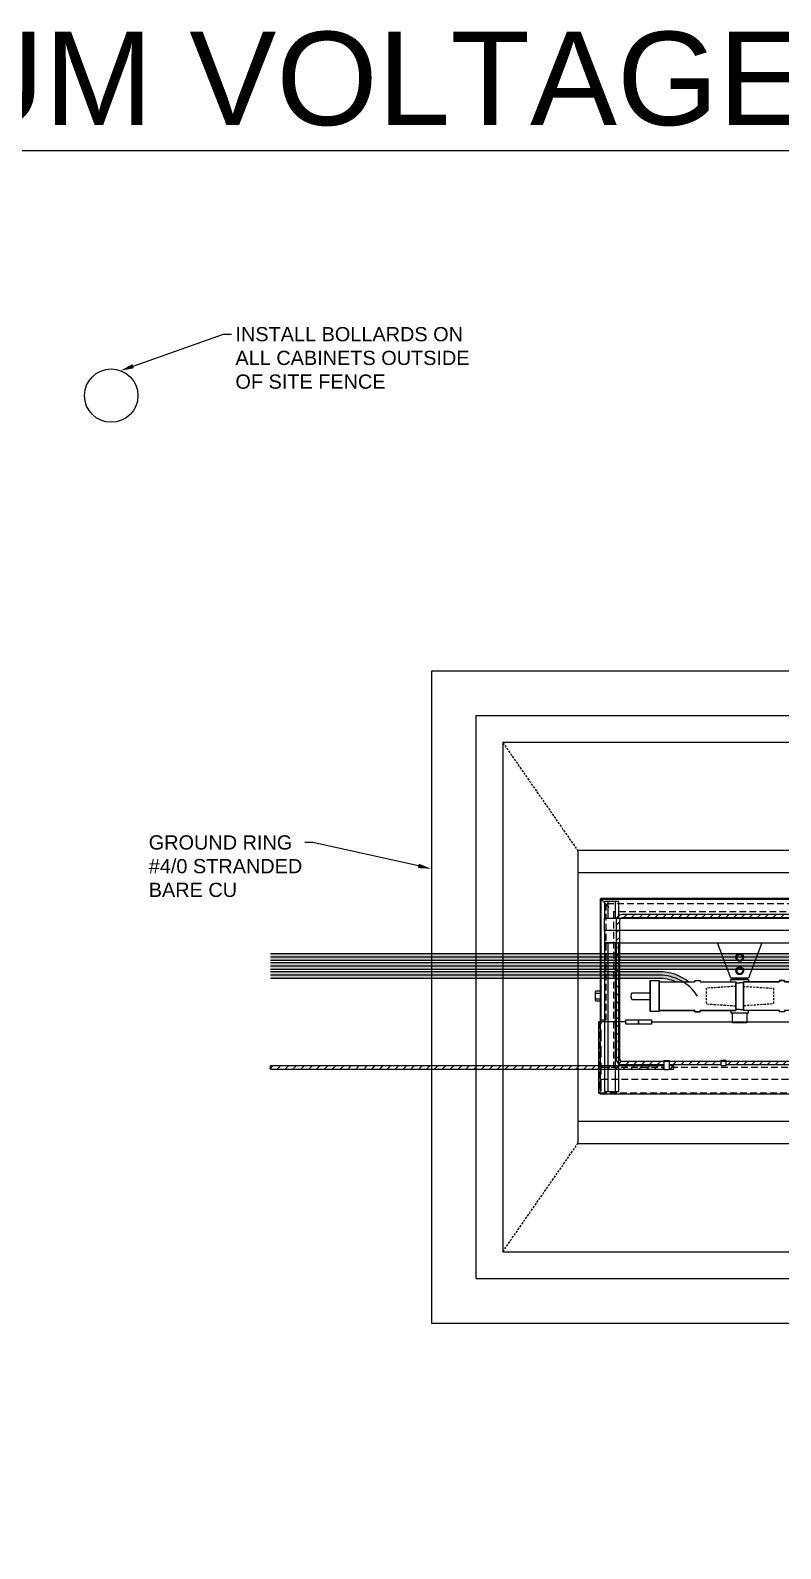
# Model space of a CAD drawing. Header units: feet. Extents: x -208 to 2089, y -974 to 342.
# Drawn here: x 142.2 to 226.6, y 170.8 to 341.5 of the extents above; entities that cross this region are included whole.
import ezdxf
from ezdxf import colors
from ezdxf.entities.mleader import LeaderData, LeaderLine
from ezdxf.math import Vec2, Vec3

# ---------------------------------------------------------------- set-up
doc = ezdxf.new("R2010")
doc.units = ezdxf.units.FT
doc.header["$MEASUREMENT"] = 0
doc.set_wipeout_variables(frame=1)
doc.linetypes.add('HIDDEN', pattern=[0.375, 0.25, -0.125])
doc.layers.get('Defpoints').update_dxf_attribs({"color": 5})
for name, color, linetype in [('E-CABL-ACF', 1, 'AC_CABLE_FEEDER'), ('E-CABL-UG4', 64, 'GROUND_WIRE_G4'), ('E-DETL', 7, 'Continuous'), ('E-DETL-6', 7, 'Continuous'), ('E-EQPM-ENCL', 8, 'Continuous'), ('E-EQPM-HRDW', 16, 'Continuous'), ('E-GRND', 3, 'Continuous'), ('G-ANNO-TEXT', 1, 'Continuous')]:
    doc.layers.add(name, color=color, linetype=linetype)
doc.styles.add('NEI-A', font='arial.ttf', dxfattribs={"height": 0.1})
doc.linetypes.add('AC_CABLE_FEEDER', pattern='A,0.2,-0.05,0,-0.05,0.2,-0.12,["ACF",Standard,S=0.1,R=0,X=-0.05,Y=-0.05],-0.3,0.2,-0.05,0,-0.05', length=1.22)
doc.linetypes.add('GROUND_WIRE_G4', pattern='A,1,-0.2,["G4",Standard,S=0.1,R=0,X=-0.1,Y=-0.05],-0.2', length=1.4)
pattern_1 = [(45, (142.09773, 12.97836), (-0.4419417, 0.4419417), [])]
pattern_2 = [(45, (137.62484, 112.97836), (-0.4419417, 0.4419417), [])]

# ---------------------------------------------------------------- blocks, each defined once
blk = doc.blocks.new('*U14')
blk.add_wipeout([(0, 0.1), (0.58, 0.1), (0.58, -0.97), (0, -0.97)])
at = {"layer": 'E-GRND'}
blk.add_lwpolyline([(0, 0.1), (0.58, 0.1), (0.58, -0.97), (0, -0.97)], close=True, dxfattribs=at)
blk = doc.blocks.new('*U15')
blk.add_wipeout([(0, -0.48), (0.58, -0.48), (0.58, 0.1), (0, 0.1)])
at = {"layer": 'E-GRND'}
blk.add_lwpolyline([(0, -0.48), (0.58, -0.48), (0.58, 0.1), (0, 0.1)], close=True, dxfattribs=at)
blk = doc.blocks.new('*U8')
blk.add_wipeout([(0, 0.1), (0.58, 0.1), (0.58, -0.97), (0, -0.97)])
at = {"layer": 'E-GRND'}
blk.add_lwpolyline([(0, 0.1), (0.58, 0.1), (0.58, -0.97), (0, -0.97)], close=True, dxfattribs=at)
blk = doc.blocks.new('*U9')
blk.add_wipeout([(0, -0.48), (0.58, -0.48), (0.58, 0.1), (0, 0.1)])
at = {"layer": 'E-GRND'}
blk.add_lwpolyline([(0, -0.48), (0.58, -0.48), (0.58, 0.1), (0, 0.1)], close=True, dxfattribs=at)

msp = doc.modelspace()

# ---------------------------------------------------------------- hatches: boundary and pattern name
at = {"layer": 'E-CABL-ACF', "linetype": 'Continuous'}
h = msp.add_hatch(color=254, dxfattribs=at)
h.dxf.hatch_style = 1
h.paths.add_polyline_path([(266.1635, 237.66531), (169.2315, 237.66531), (169.2315, 236.91531), (266.15973, 236.91531, -0.262702621), (270.27039, 234.53846), (270.9592, 234.53846), (270.9592, 234.67587), (271.05196, 234.67587, 0.276290786)])
h = msp.add_hatch(color=254, dxfattribs=at)
h.dxf.hatch_style = 1
h.paths.add_polyline_path([(266.1635, 237.66531), (169.2315, 237.66531), (169.2315, 236.91531), (266.15973, 236.91531, -0.262702621), (270.27039, 234.53846), (270.9592, 234.53846), (270.9592, 234.67587), (271.05196, 234.67587, 0.276290786)])
h = msp.add_hatch(color=254, dxfattribs=at)
h.dxf.hatch_style = 1
h.paths.add_polyline_path([(239.43051, 236.66531), (169.2315, 236.66531), (169.2315, 235.91531), (239.42673, 235.91531, -0.193314208), (242.75384, 234.53846), (243.75992, 234.53846, 0.227246952)])
h = msp.add_hatch(color=254, dxfattribs=at)
h.dxf.hatch_style = 1
h.paths.add_polyline_path([(239.43051, 236.66531), (169.2315, 236.66531), (169.2315, 235.91531), (239.42673, 235.91531, -0.193314208), (242.75384, 234.53846), (243.75992, 234.53846, 0.227246952)])
h = msp.add_hatch(color=254, dxfattribs=at)
h.dxf.hatch_style = 1
h.paths.add_polyline_path([(212.9364, 235.66531), (169.2315, 235.66531), (169.2315, 234.91531), (212.93263, 234.91531, -0.097129254), (214.75327, 234.53846), (216.24511, 234.53846, 0.160623251)])
h = msp.add_hatch(color=254, dxfattribs=at)
h.dxf.hatch_style = 1
h.paths.add_polyline_path([(212.9364, 235.66531), (169.2315, 235.66531), (169.2315, 234.91531), (212.93263, 234.91531, -0.097129254), (214.75327, 234.53846), (216.24511, 234.53846, 0.160623251)])
at = {"layer": 'E-CABL-UG4', "linetype": 'Continuous'}
h = msp.add_hatch(dxfattribs=at)
h.set_pattern_fill('ANSI31', color=256, scale=5)
h.set_pattern_definition(pattern_2)
h.paths.add_polyline_path([(289.19614, 225.21643, 0.414213562), (289.88364, 225.90393), (289.88364, 241.40393, 0.414213562), (289.19614, 242.09143), (208.78586, 242.09143, 0.414213562), (208.09836, 241.40393), (208.09836, 225.90393, 0.414213562), (208.78586, 225.21643)])
h.paths.add_polyline_path([(289.19614, 225.59143, 0.414213562), (289.50864, 225.90393), (289.50864, 241.40393, 0.414213562), (289.19614, 241.71643), (208.78586, 241.71643, 0.414213562), (208.47336, 241.40393), (208.47336, 225.90393, 0.414213562), (208.78586, 225.59143)], flags=16)
at = {"layer": 'E-DETL-6'}
h = msp.add_hatch(dxfattribs=at)
h.set_pattern_fill('ANSI31', color=64, scale=5)
h.set_pattern_definition(pattern_1)
edge = h.paths.add_edge_path()
edge.add_line((214.56562, 224.71643), (214.56562, 225.09143))
edge.add_line((214.56562, 225.09143), (169.2315, 225.09143))
edge.add_arc((169.2989, 224.99768), 0.11546, 125.7114329, 234.2885671)
edge.add_arc((169.16411, 224.81018), 0.11546, -54.2885671, 54.2885671, ccw=False)
edge.add_line((169.2315, 224.71643), (214.56562, 224.71643))

# ---------------------------------------------------------------- linework, layer by layer
at = {"layer": 'Defpoints'}
msp.add_lwpolyline([(0, 328), (0, 0), (497.93778, 0), (497.85778, 328)], close=True, dxfattribs=at)
at = {"layer": 'Defpoints', "linetype": 'Continuous', "flags": 128}
for points in [[(271.24725, 232.9212, 0.364854972), (266.16165, 237.29031), (169.2315, 237.29031)], [(271.24725, 232.9212, 0.364854972), (266.16165, 237.29031), (169.2315, 237.29031)], [(244.24725, 232.9212, 0.309398794), (239.42866, 236.29031), (169.2315, 236.29031)], [(244.24725, 232.9212, 0.309398794), (239.42866, 236.29031), (169.2315, 236.29031)], [(217.24725, 232.9212, 0.251225512), (212.93455, 235.29031), (169.2315, 235.29031)], [(217.24725, 232.9212, 0.251225512), (212.93455, 235.29031), (169.2315, 235.29031)]]:
    msp.add_lwpolyline(points, format="xyb", dxfattribs=at)
at = {"layer": 'E-CABL-ACF', "linetype": 'Continuous', "flags": 128}
for points in [[(271.05196, 234.67587, 0.276290786), (266.1635, 237.66531), (169.2315, 237.66531)], [(271.05196, 234.67587, 0.276290786), (266.1635, 237.66531), (169.2315, 237.66531)], [(270.27039, 234.53846, 0.262702621), (266.15973, 236.91531), (169.2315, 236.91531)], [(270.27039, 234.53846, 0.262702621), (266.15973, 236.91531), (169.2315, 236.91531)], [(243.75992, 234.53846, 0.227246952), (239.43051, 236.66531), (169.2315, 236.66531)], [(243.75992, 234.53846, 0.227246952), (239.43051, 236.66531), (169.2315, 236.66531)], [(242.75384, 234.53846, 0.193314208), (239.42673, 235.91531), (169.2315, 235.91531)], [(242.75384, 234.53846, 0.193314208), (239.42673, 235.91531), (169.2315, 235.91531)], [(216.24511, 234.53846, 0.160623251), (212.9364, 235.66531), (169.2315, 235.66531)], [(216.24511, 234.53846, 0.160623251), (212.9364, 235.66531), (169.2315, 235.66531)], [(214.75327, 234.53846, 0.097129254), (212.93263, 234.91531), (169.2315, 234.91531)], [(214.75327, 234.53846, 0.097129254), (212.93263, 234.91531), (169.2315, 234.91531)]]:
    msp.add_lwpolyline(points, format="xyb", dxfattribs=at)
at = {"layer": 'E-CABL-UG4', "linetype": 'Continuous', "flags": 128}
msp.add_lwpolyline([(289.19614, 225.21643, 0.414213562), (289.88364, 225.90393), (289.88364, 241.40393, 0.414213562), (289.19614, 242.09143), (208.78586, 242.09143, 0.414213562), (208.09836, 241.40393), (208.09836, 225.90393, 0.414213562), (208.78586, 225.21643)], format="xyb", close=True, dxfattribs=at)
at = {"layer": 'E-DETL', "color": 41}
for p, q in [((211.93565, 234.66531), (211.93565, 231.17709)), ((211.93565, 231.17709), (211.93565, 234.66531)), ((211.93565, 234.66531), (212.93455, 234.66531)), ((211.93565, 234.66531), (211.93565, 231.17709)), ((211.93565, 231.17709), (211.93565, 234.66531)), ((211.93565, 234.66531), (212.93455, 234.66531)), ((212.93455, 234.66531), (212.93455, 231.17709)), ((212.93455, 234.66531), (212.93455, 231.17709)), ((212.93455, 231.30394), (212.93455, 234.53846)), ((212.93455, 234.53846), (216.9592, 234.53846)), ((212.93455, 231.30394), (212.93455, 234.53846)), ((212.93455, 234.53846), (216.9592, 234.53846)), ((216.9592, 234.53846), (216.9592, 234.67587)), ((216.9592, 234.67587), (217.5353, 234.67587)), ((216.9592, 234.53846), (216.9592, 234.67587)), ((216.9592, 234.67587), (217.5353, 234.67587)), ((217.5353, 234.67587), (217.5353, 234.53846)), ((217.5353, 234.67587), (217.5353, 234.53846)), ((217.5353, 234.53846), (221.55995, 234.53846)), ((217.5353, 234.53846), (221.55995, 234.53846)), ((221.55995, 234.53846), (221.55995, 231.30394)), ((221.55995, 234.53846), (221.55995, 231.30394)), ((222.42205, 234.53846), (222.42205, 231.30394)), ((222.42205, 234.53846), (222.42205, 231.30394)), ((212.93455, 231.17709), (211.93565, 231.17709)), ((212.93455, 231.17709), (211.93565, 231.17709)), ((226.44671, 231.30394), (222.42205, 231.30394)), ((226.44671, 231.16653), (226.44671, 231.30394)), ((227.0228, 231.16653), (226.44671, 231.16653))]:
    msp.add_line(p, q, dxfattribs=at)
at = {"layer": 'E-DETL', "color": 9, "linetype": 'HIDDEN', "flags": 128}
for points in [[(221.55995, 234.12381), (221.51448, 234.03313), (221.4464, 234.0104), (218.24688, 233.80617), (218.20154, 233.76084), (218.20154, 232.05896), (218.24688, 232.03622), (221.4464, 231.832), (221.51448, 231.80926), (221.55995, 231.71859)], [(221.55995, 234.12381), (221.51448, 234.03313), (221.4464, 234.0104), (218.24688, 233.80617), (218.20154, 233.76084), (218.20154, 232.05896), (218.24688, 232.03622), (221.4464, 231.832), (221.51448, 231.80926), (221.55995, 231.71859)], [(222.42205, 234.12381), (222.46753, 234.03313), (222.5356, 234.0104), (225.73512, 233.80617), (225.78046, 233.76084), (225.78046, 232.05896), (225.73512, 232.03622), (222.5356, 231.832), (222.46753, 231.80926), (222.42205, 231.71859)], [(222.42205, 234.12381), (222.46753, 234.03313), (222.5356, 234.0104), (225.73512, 233.80617), (225.78046, 233.76084), (225.78046, 232.05896), (225.73512, 232.03622), (222.5356, 231.832), (222.46753, 231.80926), (222.42205, 231.71859)]]:
    msp.add_lwpolyline(points, dxfattribs=at)
at = {"layer": 'E-DETL', "color": 41, "linetype": 'Continuous', "flags": 128}
for points in [[(221.991, 231.42355), (221.65063, 231.42355), (221.58255, 231.44629), (221.55995, 231.51436), (221.55995, 231.71859), (221.55995, 234.12381), (221.55995, 234.32804), (221.58255, 234.39611), (221.65063, 234.41885), (221.991, 234.41885)], [(221.991, 231.42355), (221.65063, 231.42355), (221.58255, 231.44629), (221.55995, 231.51436), (221.55995, 231.71859), (221.55995, 234.12381), (221.55995, 234.32804), (221.58255, 234.39611), (221.65063, 234.41885), (221.991, 234.41885)], [(221.991, 231.42355), (222.33138, 231.42355), (222.39945, 231.44629), (222.42205, 231.51436), (222.42205, 231.71859), (222.42205, 234.12381), (222.42205, 234.32804), (222.39945, 234.39611), (222.33138, 234.41885), (221.991, 234.41885)], [(221.991, 231.42355), (222.33138, 231.42355), (222.39945, 231.44629), (222.42205, 231.51436), (222.42205, 231.71859), (222.42205, 234.12381), (222.42205, 234.32804), (222.39945, 234.39611), (222.33138, 234.41885), (221.991, 234.41885)]]:
    msp.add_lwpolyline(points, dxfattribs=at)
at = {"layer": 'E-DETL', "color": 41}
for points in [[(231.04745, 234.53846), (227.0228, 234.53846), (227.0228, 234.67587), (226.44671, 234.67587), (226.44671, 234.53846), (222.42205, 234.53846), (226.44671, 234.53846), (226.44671, 234.67587), (227.0228, 234.67587), (227.0228, 234.53846)], [(212.93455, 231.30394), (216.9592, 231.30394), (216.9592, 231.16653), (217.5353, 231.16653), (217.5353, 231.30394), (221.55995, 231.30394), (217.5353, 231.30394), (217.5353, 231.16653), (216.9592, 231.16653), (216.9592, 231.30394)]]:
    msp.add_lwpolyline(points, close=True, dxfattribs=at)
at = {"layer": 'E-DETL', "color": 41, "flags": 128}
for points in [[(209.85998, 232.5462), (211.93565, 232.5462)], [(209.85998, 232.5462), (211.93565, 232.5462)], [(209.85999, 233.2962), (211.93565, 233.2962)], [(209.85999, 233.2962), (211.93565, 233.2962)]]:
    msp.add_lwpolyline(points, dxfattribs=at)
at = {"layer": 'E-DETL', "color": 41}
msp.add_lwpolyline([(231.04745, 231.30394), (227.0228, 231.30394), (227.0228, 231.16653), (226.44671, 231.16653), (226.44671, 231.30394), (222.42205, 231.30394)], dxfattribs=at)
for start, end in [(146.6312374, 213.3686946), (146.6312374, 213.3686946), (180.0000021, 201.5111882), (180.0000021, 201.5111882)]:
    msp.add_arc((210.42938, 232.9212), 0.68179, start, end, dxfattribs=at)
at = {"layer": 'E-DETL-6', "color": 64, "linetype": 'Continuous', "flags": 128}
msp.add_lwpolyline([(169.2315, 225.09143, 0.512701525), (169.2315, 224.90393, -0.512701525), (169.2315, 224.71643, -0.512701525), (169.2315, 224.90393, 0.512701525)], format="xyb", dxfattribs=at)
msp.add_lwpolyline([(169.2315, 225.09143, 0.512701525), (169.2315, 224.90393, -0.512701525), (169.2315, 224.71643, -0.512701525), (169.2315, 224.90393, 0.512701525)], format="xyb", dxfattribs=at)
msp.add_lwpolyline([(169.2315, 224.71643), (214.56562, 224.71643), (214.56562, 225.09143), (169.2315, 225.09143)], dxfattribs=at)
at = {"layer": 'E-EQPM-ENCL'}
for points in [[(192.32006, 201.14176), (305.61772, 201.14176), (305.61772, 264.4566), (192.32006, 264.4566)], [(195.34866, 204.17037), (302.58912, 204.17037), (302.58912, 261.428), (195.34866, 261.428)], [(203.77545, 216.32123), (294.17781, 216.32123), (294.17781, 249.27714), (203.77545, 249.27714)]]:
    msp.add_lwpolyline(points, close=True, dxfattribs=at)
at = {"layer": 'E-EQPM-ENCL', "linetype": 'HIDDEN'}
for points in [[(195.34866, 261.428), (203.77545, 249.27714)], [(195.34866, 261.428), (203.77545, 249.27714)], [(195.34866, 204.17037), (203.77545, 216.32123)], [(195.34866, 204.17037), (203.77545, 216.32123)]]:
    msp.add_lwpolyline(points, dxfattribs=at)
at = {"layer": 'E-EQPM-ENCL'}
for points in [[(294.17781, 246.77242), (203.77545, 246.77242)], [(294.17781, 246.77242), (203.77545, 246.77242)], [(294.17781, 218.81542), (203.77545, 218.81542)], [(294.17781, 218.81542), (203.77545, 218.81542)]]:
    msp.add_lwpolyline(points, dxfattribs=at)
at = {"layer": 'E-EQPM-ENCL', "color": 7, "ltscale": 5}
for points in [[(291.58259, 222.27884), (291.69614, 222.27884), (291.69614, 230.03938), (291.69614, 243.74505), (291.6734, 243.83586), (291.60533, 243.8812), (291.51452, 243.90393), (206.46735, 243.90393), (206.37654, 243.8812), (206.30846, 243.83586), (206.28586, 243.74505), (206.28586, 222.27884)], [(206.39928, 230.01665), (206.39928, 230.03938), (206.39928, 243.76778), (206.46735, 243.81312), (291.51452, 243.81312), (291.58259, 243.74505), (291.58259, 230.03938), (291.58259, 230.01665)], [(206.39928, 230.01665), (206.39928, 230.03938), (206.39928, 243.76778), (206.46735, 243.81312), (291.51452, 243.81312), (291.58259, 243.74505), (291.58259, 230.03938), (291.58259, 230.01665)], [(206.28586, 233.47894), (205.80934, 233.47894), (205.74126, 233.41087), (205.74126, 232.45782), (205.80934, 232.38974), (206.28586, 232.38974)], [(206.28586, 233.47894), (205.80934, 233.47894), (205.74126, 233.41087), (205.74126, 232.45782), (205.80934, 232.38974), (206.28586, 232.38974)], [(205.74126, 233.41087), (205.80256, 233.25211), (205.74126, 233.09336)], [(205.74126, 233.41087), (205.80256, 233.25211), (205.74126, 233.09336)], [(205.74126, 232.77532), (205.80256, 232.61657), (205.74126, 232.45782)], [(205.74126, 232.77532), (205.80256, 232.61657), (205.74126, 232.45782)], [(205.80256, 233.25211), (206.28586, 233.25211)], [(205.80256, 233.25211), (206.28586, 233.25211)], [(205.80256, 232.61657), (206.28586, 232.61657)], [(205.80256, 232.61657), (206.28586, 232.61657)], [(209.19789, 230.01665), (206.12698, 230.01665), (206.12698, 222.09722), (206.14971, 222.00654), (206.28586, 221.93847), (291.69614, 221.93847), (291.76421, 221.96107), (291.83229, 222.00654), (291.85489, 222.09722), (291.85489, 230.01665), (288.78133, 230.01665)], [(209.19789, 230.26628), (210.62747, 230.26628), (210.62747, 229.76702), (209.19789, 229.76702), (209.19789, 230.26628)], [(209.19789, 230.26628), (210.62747, 230.26628), (210.62747, 229.76702), (209.19789, 229.76702), (209.19789, 230.26628)], [(210.62747, 230.26628), (212.05704, 230.26628), (212.05704, 229.76702), (210.62747, 229.76702), (210.62747, 230.26628)], [(210.62747, 230.26628), (212.05704, 230.26628), (212.05704, 229.76702), (210.62747, 229.76702), (210.62747, 230.26628)], [(212.05704, 230.01665), (246.79265, 230.01665)], [(212.05704, 230.01665), (246.79265, 230.01665)]]:
    msp.add_lwpolyline(points, dxfattribs=at)
at = {"layer": 'E-EQPM-ENCL', "linetype": 'HIDDEN', "ltscale": 3}
for points in [[(291.69614, 230.22087), (291.06073, 230.22087), (291.08346, 243.29126), (206.92114, 243.29126), (206.92114, 230.22087), (206.28586, 230.22087)], [(291.69614, 230.22087), (291.06073, 230.22087), (291.08346, 243.29126), (206.92114, 243.29126), (206.92114, 230.22087), (206.28586, 230.22087)], [(290.19849, 224.93376), (290.19849, 242.40628), (207.78351, 242.40628), (207.78351, 224.93376)], [(206.24039, 230.01665), (206.24039, 222.05188), (206.28586, 222.02914), (291.69614, 222.02914), (291.74148, 222.05188), (291.74148, 222.09722), (291.74148, 230.01665)], [(206.39928, 224.93376), (291.58259, 224.93376)], [(291.58259, 223.52679), (206.39928, 223.52679)], [(291.58259, 223.52679), (206.39928, 223.52679)]]:
    msp.add_lwpolyline(points, dxfattribs=at)
at = {"layer": 'E-EQPM-ENCL', "linetype": 'HIDDEN', "ltscale": 5}
for points in [[(206.45109, 243.80229), (207.78351, 242.40628)], [(206.45109, 243.80229), (207.78351, 242.40628)], [(206.28586, 222.27884), (206.39928, 222.27884), (206.39928, 230.01665)], [(206.28586, 222.27884), (206.39928, 222.27884), (206.39928, 230.01665)]]:
    msp.add_lwpolyline(points, dxfattribs=at)
at = {"layer": 'E-EQPM-ENCL'}
msp.add_circle((151.32006, 300.4566), 3, dxfattribs=at)
at = {"layer": 'E-EQPM-HRDW'}
for points in [[(208.41086, 243.56312), (206.78586, 243.56312), (206.78586, 241.67122), (208.41086, 241.67122)], [(208.41086, 243.56312), (206.78586, 243.56312), (206.78586, 241.67122), (208.41086, 241.67122)], [(208.03586, 243.56312), (207.16086, 243.56312), (207.16086, 241.67122), (208.03586, 241.67122)], [(208.03586, 243.56312), (207.16086, 243.56312), (207.16086, 241.67122), (208.03586, 241.67122)], [(206.78586, 241.67122), (291.19614, 241.67122), (291.19614, 240.29621), (206.78586, 240.29621)], [(206.78586, 241.67122), (291.19614, 241.67122), (291.19614, 240.29621), (206.78586, 240.29621)], [(291.19614, 240.29621), (206.78586, 240.29621), (206.78586, 238.92122), (291.19614, 238.92122)], [(291.19614, 240.29621), (206.78586, 240.29621), (206.78586, 238.92122), (291.19614, 238.92122)], [(208.41086, 238.92122), (206.78586, 238.92122), (206.78586, 222.18847), (208.41086, 222.18847)], [(208.41086, 238.92122), (206.78586, 238.92122), (206.78586, 222.18847), (208.41086, 222.18847)], [(208.03586, 238.92122), (207.16086, 238.92122), (207.16086, 222.18847), (208.03586, 222.18847)], [(208.03586, 238.92122), (207.16086, 238.92122), (207.16086, 222.18847), (208.03586, 222.18847)]]:
    msp.add_lwpolyline(points, close=True, dxfattribs=at)
at = {"layer": 'E-EQPM-HRDW', "flags": 128}
for points in [[(220.991, 234.92122), (219.491, 238.92122), (224.491, 238.92122), (222.991, 234.92122)], [(220.991, 234.92122), (219.491, 238.92122), (224.491, 238.92122), (222.991, 234.92122)], [(222.3285, 237.45981), (221.991, 237.65466), (221.6535, 237.45981), (221.6535, 237.0701), (221.991, 236.87524), (222.3285, 237.0701)], [(222.3285, 237.45981), (221.991, 237.65466), (221.6535, 237.45981), (221.6535, 237.0701), (221.991, 236.87524), (222.3285, 237.0701)], [(222.3285, 235.95981), (221.991, 236.15466), (221.6535, 235.95981), (221.6535, 235.5701), (221.991, 235.37524), (222.3285, 235.5701)], [(222.3285, 235.95981), (221.991, 236.15466), (221.6535, 235.95981), (221.6535, 235.5701), (221.991, 235.37524), (222.3285, 235.5701)]]:
    msp.add_lwpolyline(points, close=True, dxfattribs=at)
for points in [[(220.991, 234.53846), (220.991, 234.78846), (222.991, 234.78846), (222.991, 234.53846)], [(220.991, 234.53846), (220.991, 234.78846), (222.991, 234.78846), (222.991, 234.53846)], [(220.991, 231.30394), (220.991, 231.05394), (222.991, 231.05394), (222.991, 231.30394)], [(220.991, 231.30394), (220.991, 231.05394), (222.991, 231.05394), (222.991, 231.30394)]]:
    msp.add_lwpolyline(points, dxfattribs=at)
at = {"layer": 'E-EQPM-HRDW'}
for points in [[(221.1785, 234.78846), (221.1785, 234.92122), (222.8035, 234.92122), (222.8035, 234.78846)], [(221.1785, 234.78846), (221.1785, 234.92122), (222.8035, 234.92122), (222.8035, 234.78846)], [(222.8035, 231.05394), (222.8035, 229.9212), (221.1785, 229.9212), (221.1785, 231.05394)], [(222.8035, 231.05394), (222.8035, 229.9212), (221.1785, 229.9212), (221.1785, 231.05394)]]:
    msp.add_lwpolyline(points, dxfattribs=at)
for centre, radius in [((221.991, 237.26495), 0.4345), ((221.991, 237.26495), 0.4345), ((221.991, 237.26495), 0.3375), ((221.991, 237.26495), 0.3375), ((221.991, 235.76495), 0.4345), ((221.991, 235.76495), 0.4345), ((221.991, 235.76495), 0.3375), ((221.991, 235.76495), 0.3375)]:
    msp.add_circle(centre, radius, dxfattribs=at)
at = {"layer": 'E-GRND'}
msp.add_lwpolyline([(187.32006, 196.14176), (310.61772, 196.14176), (310.61772, 269.4566), (187.32006, 269.4566)], close=True, dxfattribs=at)

# ---------------------------------------------------------------- texts
at = {"layer": 'Defpoints', "color": 1, "insert": (248.92889, 328), "char_height": 10.5007804, "attachment_point": 8, "style": 'NEI-A'}
msp.add_mtext('TYPICAL MEDIUM VOLTAGE JUNCTION CABINET EQUIPMENT', dxfattribs=at)

# ---------------------------------------------------------------- next in the draw order: block references
at = {"layer": 'E-DETL-6'}
for name, p in [('*U14', (213.49057, 225.59143)), ('*U15', (219.87433, 225.59143))]:
    msp.add_blockref(name, p, dxfattribs=at)

# ---------------------------------------------------------------- next in the draw order: leaders
at = {"layer": 'G-ANNO-TEXT'}
ml = msp.add_multileader_mtext('Standard', dxfattribs=at)
ml.set_content('INSTALL BOLLARDS ON ALL CABINETS OUTSIDE OF SITE FENCE', color=256, style='NEI-A')
ml.set_leader_properties()
ml.build(insert=Vec2(0, 0))
ml.multileader.update_dxf_attribs({"dogleg_length": 0.89286, "arrow_head_size": 1.5})
ctx = ml.context
ctx.base_point, ctx.char_height, ctx.arrow_head_size, ctx.landing_gap_size, ctx.plane_origin = Vec3(164.8393, 307.35694), 1.6, 1.5, 0.44643, Vec3(119.00378, 298.20744)
notes = []
notes.append((ctx, [(0, (1, 1, 0), (163.94644, 307.35694), (1, 0), 0.89286, [(0, [(152.36742, 303.26784)], 0, [])])]))
ctx.mtext.insert, ctx.mtext.width, ctx.mtext.flow_direction = Vec3(165.28573, 308.17058), 27.763125, 5
ctx.mtext.has_bg_fill, ctx.mtext.bg_color, ctx.mtext.bg_scale_factor, ctx.mtext.bg_transparency, ctx.mtext.use_window_bg_color = 1, -1073741824, 1.5, 0, 1
for ctx, leaders in notes:
    for number, flags, end, landing, length, lines in leaders:
        leader = LeaderData()
        leader.index, (leader.has_last_leader_line, leader.has_dogleg_vector, leader.attachment_direction) = number, flags
        leader.last_leader_point, leader.dogleg_vector, leader.dogleg_length = Vec3(end), Vec3(landing), length
        for number, points, colour, breaks in lines:
            line = LeaderLine()
            line.index, line.vertices, line.color, line.breaks = number, Vec3.list(points), colors.encode_raw_color(colour), breaks
            leader.lines.append(line)
        ctx.leaders.append(leader)

# ---------------------------------------------------------------- next in the draw order: hatches: boundary and pattern name
at = {"layer": 'E-CABL-UG4', "linetype": 'Continuous'}
h = msp.add_hatch(dxfattribs=at)
h.set_pattern_fill('ANSI31', color=256, scale=5)
h.set_pattern_definition(pattern_2)
h.paths.add_polyline_path([(289.19614, 225.21643, 0.414213562), (289.88364, 225.90393), (289.88364, 241.40393, 0.414213562), (289.19614, 242.09143), (208.78586, 242.09143, 0.414213562), (208.09836, 241.40393), (208.09836, 225.90393, 0.414213562), (208.78586, 225.21643)])
h.paths.add_polyline_path([(289.19614, 225.59143, 0.414213562), (289.50864, 225.90393), (289.50864, 241.40393, 0.414213562), (289.19614, 241.71643), (208.78586, 241.71643, 0.414213562), (208.47336, 241.40393), (208.47336, 225.90393, 0.414213562), (208.78586, 225.59143)], flags=16)
at = {"layer": 'E-DETL-6'}
h = msp.add_hatch(dxfattribs=at)
h.set_pattern_fill('ANSI31', color=64, scale=5)
h.set_pattern_definition(pattern_1)
edge = h.paths.add_edge_path()
edge.add_line((214.56562, 224.71643), (214.56562, 225.09143))
edge.add_line((214.56562, 225.09143), (169.2315, 225.09143))
edge.add_arc((169.2989, 224.99768), 0.11546, 125.7114329, 234.2885671)
edge.add_arc((169.16411, 224.81018), 0.11546, -54.2885671, 54.2885671, ccw=False)
edge.add_line((169.2315, 224.71643), (214.56562, 224.71643))

# ---------------------------------------------------------------- next in the draw order: linework, layer by layer
at = {"layer": 'E-CABL-UG4', "linetype": 'Continuous', "flags": 128}
for points in [[(289.19614, 225.21643, 0.414213562), (289.88364, 225.90393), (289.88364, 241.40393, 0.414213562), (289.19614, 242.09143), (208.78586, 242.09143, 0.414213562), (208.09836, 241.40393), (208.09836, 225.90393, 0.414213562), (208.78586, 225.21643)], [(289.19614, 225.59143, 0.414213562), (289.50864, 225.90393), (289.50864, 241.40393, 0.414213562), (289.19614, 241.71643), (208.78586, 241.71643, 0.414213562), (208.47336, 241.40393), (208.47336, 225.90393, 0.414213562), (208.78586, 225.59143)]]:
    msp.add_lwpolyline(points, format="xyb", close=True, dxfattribs=at)
at = {"layer": 'E-DETL-6', "color": 64, "linetype": 'Continuous', "flags": 128}
msp.add_lwpolyline([(169.2315, 224.71643), (214.56562, 224.71643), (214.56562, 225.09143), (169.2315, 225.09143)], dxfattribs=at)
at = {"layer": 'E-EQPM-ENCL'}
for points in [[(192.32006, 201.14176), (305.61772, 201.14176), (305.61772, 264.4566), (192.32006, 264.4566)], [(195.34866, 204.17037), (302.58912, 204.17037), (302.58912, 261.428), (195.34866, 261.428)], [(203.77545, 216.32123), (294.17781, 216.32123), (294.17781, 249.27714), (203.77545, 249.27714)]]:
    msp.add_lwpolyline(points, close=True, dxfattribs=at)
at = {"layer": 'E-EQPM-ENCL', "color": 7, "ltscale": 5}
for points in [[(291.58259, 222.27884), (291.69614, 222.27884), (291.69614, 230.03938), (291.69614, 243.74505), (291.6734, 243.83586), (291.60533, 243.8812), (291.51452, 243.90393), (206.46735, 243.90393), (206.37654, 243.8812), (206.30846, 243.83586), (206.28586, 243.74505), (206.28586, 222.27884)], [(209.19789, 230.01665), (206.12698, 230.01665), (206.12698, 222.09722), (206.14971, 222.00654), (206.28586, 221.93847), (291.69614, 221.93847), (291.76421, 221.96107), (291.83229, 222.00654), (291.85489, 222.09722), (291.85489, 230.01665), (288.78133, 230.01665)]]:
    msp.add_lwpolyline(points, dxfattribs=at)
at = {"layer": 'E-EQPM-ENCL', "linetype": 'HIDDEN', "ltscale": 3}
for points in [[(290.19849, 224.93376), (290.19849, 242.40628), (207.78351, 242.40628), (207.78351, 224.93376)], [(206.24039, 230.01665), (206.24039, 222.05188), (206.28586, 222.02914), (291.69614, 222.02914), (291.74148, 222.05188), (291.74148, 222.09722), (291.74148, 230.01665)], [(206.39928, 224.93376), (291.58259, 224.93376)]]:
    msp.add_lwpolyline(points, dxfattribs=at)
at = {"layer": 'E-GRND'}
msp.add_lwpolyline([(187.32006, 196.14176), (310.61772, 196.14176), (310.61772, 269.4566), (187.32006, 269.4566)], close=True, dxfattribs=at)

# ---------------------------------------------------------------- next in the draw order: block references
at = {"layer": 'E-DETL-6'}
for name, p in [('*U8', (213.49057, 225.59143)), ('*U9', (219.87433, 225.59143))]:
    msp.add_blockref(name, p, dxfattribs=at)

# ---------------------------------------------------------------- next in the draw order: leaders
at = {"layer": 'G-ANNO-TEXT'}
ml = msp.add_multileader_mtext('Standard', dxfattribs=at)
ml.set_content('\\A1;GROUND RING #4/0 STRANDED BARE CU', color=256, style='NEI-A')
ml.set_leader_properties()
ml.build(insert=Vec2(0, 0))
ml.multileader.update_dxf_attribs({"dogleg_length": 0.125, "arrow_head_size": 1.5})
ctx = ml.context
ctx.base_point, ctx.char_height, ctx.arrow_head_size, ctx.landing_gap_size, ctx.plane_origin = Vec3(155.08957, 250.18924), 1.6, 1.5, 0.44643, Vec3(134.94632, 228.03036)
notes = []
notes.append((ctx, [(1, (1, 1, 0), (173.99943, 250.18924), (-1, 0), 0.89286, [(0, [(187.32006, 247.23767)], 0, [])])]))
ctx.mtext.insert, ctx.mtext.width, ctx.mtext.defined_height, ctx.mtext.flow_direction = Vec3(155.536, 251.00288), 17.9658977, 13.3339, 5
ctx.mtext.has_bg_fill, ctx.mtext.bg_color, ctx.mtext.bg_scale_factor, ctx.mtext.bg_transparency, ctx.mtext.use_window_bg_color = 1, -1073741824, 1.5, 0, 1
for ctx, leaders in notes:
    for number, flags, end, landing, length, lines in leaders:
        leader = LeaderData()
        leader.index, (leader.has_last_leader_line, leader.has_dogleg_vector, leader.attachment_direction) = number, flags
        leader.last_leader_point, leader.dogleg_vector, leader.dogleg_length = Vec3(end), Vec3(landing), length
        for number, points, colour, breaks in lines:
            line = LeaderLine()
            line.index, line.vertices, line.color, line.breaks = number, Vec3.list(points), colors.encode_raw_color(colour), breaks
            leader.lines.append(line)
        ctx.leaders.append(leader)

# ---------------------------------------------------------------- next in the draw order: linework, layer by layer
at = {"layer": 'E-CABL-UG4', "linetype": 'Continuous', "flags": 128}
msp.add_lwpolyline([(289.19614, 225.59143, 0.414213562), (289.50864, 225.90393), (289.50864, 241.40393, 0.414213562), (289.19614, 241.71643), (208.78586, 241.71643, 0.414213562), (208.47336, 241.40393), (208.47336, 225.90393, 0.414213562), (208.78586, 225.59143)], format="xyb", close=True, dxfattribs=at)

doc.saveas('drawing.dxf')
